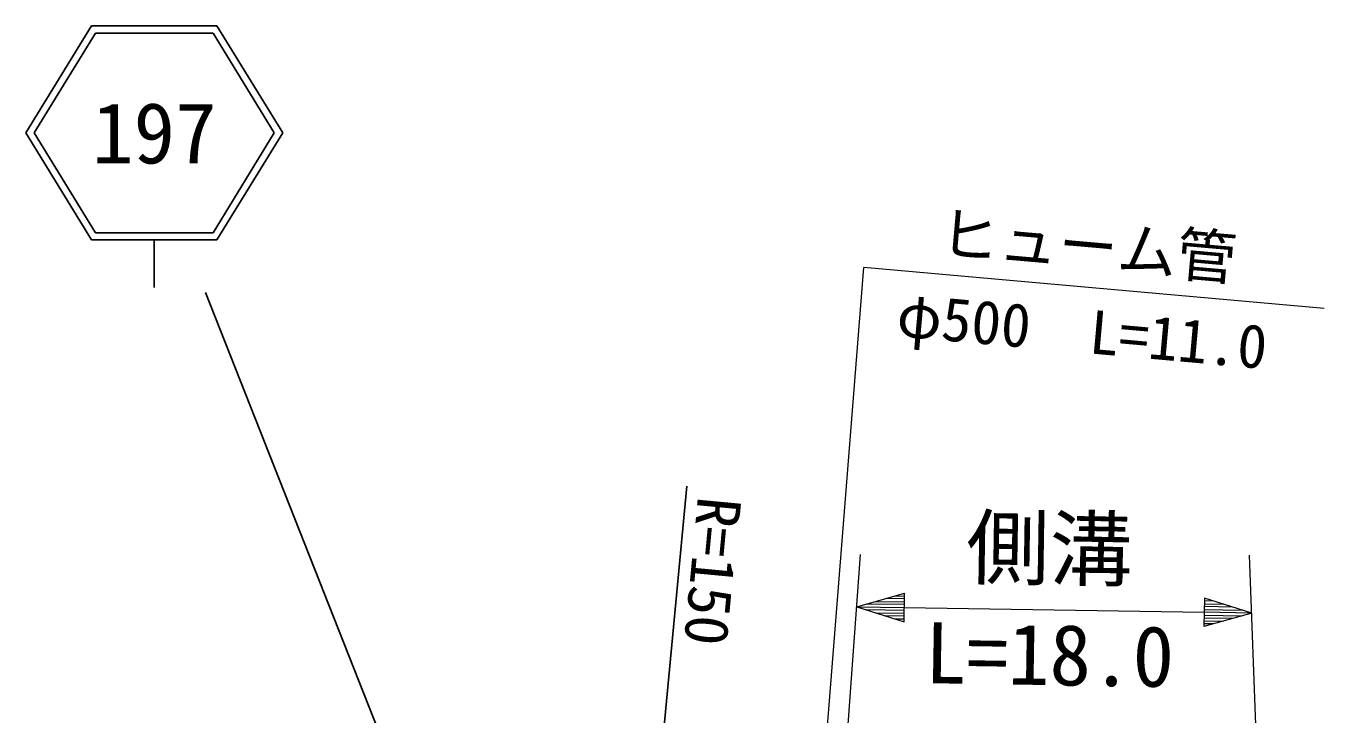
# Model space of a CAD drawing. Units: millimetres, scale not verified. Extents: x 40000 to 680000, y 20000 to 380000.
# Drawn here: x 283769 to 338380, y 281281 to 310218 of the extents above; entities that cross this region are included whole.
import ezdxf
from ezdxf.enums import TextEntityAlignment as Align

# ---------------------------------------------------------------- set-up
doc = ezdxf.new("R2010")
doc.units = ezdxf.units.MM
doc.header["$LTSCALE"] = 1000
for name, color, linetype, lineweight in [('M-BMK-SRVR', 3, 'Continuous', 25), ('M-STR-HTXT', 7, 'Continuous', 13), ('M-STR-STRC', 7, 'Continuous', 25)]:
    doc.layers.add(name, color=color, linetype=linetype, lineweight=lineweight)
doc.styles.add('ＭＳ ゴシック', font='')
doc.styles.get('ＭＳ ゴシック').set_extended_font_data('MS Gothic')

msp = doc.modelspace()

# ---------------------------------------------------------------- linework, layer by layer
at = {"layer": 'M-BMK-SRVR'}
msp.add_line((308663, 260015), (311571, 290866), dxfattribs=at)
at = {"layer": 'M-STR-HTXT'}
for p, q in [((316274, 265501), (319015, 300065)), ((338380, 298342), (319015, 300065)), ((317355, 267275), (318882, 287988)), ((336024, 266846), (335248, 287964)), ((318720, 285793), (320729, 286361)), ((320328, 286247), (320727, 286241)), ((320710, 285161), (320729, 286361)), ((318720, 285793), (320710, 285161)), ((318720, 285793), (320720, 285761)), ((320718, 285641), (319118, 285666)), ((320722, 285881), (319122, 285906)), ((319524, 286020), (320724, 286001)), ((320726, 286121), (319926, 286134)), ((320720, 285761), (333338, 285559)), ((333347, 286159), (333328, 284959)), ((333340, 285679), (334940, 285654)), ((334541, 285780), (333342, 285799)), ((333344, 285919), (334143, 285907)), ((333745, 286033), (333345, 286039)), ((335338, 285527), (333347, 286159)), ((319516, 285540), (320716, 285521)), ((320714, 285401), (319914, 285414)), ((320312, 285287), (320712, 285281)), ((335338, 285527), (333328, 284959)), ((333730, 285073), (333330, 285079)), ((333332, 285199), (334132, 285187)), ((334534, 285300), (333334, 285319)), ((333336, 285439), (334936, 285414)), ((335338, 285527), (333338, 285559))]:
    msp.add_line(p, q, dxfattribs=at)
at = {"layer": 'M-STR-STRC'}
for p, q in [((286533, 310218), (283769, 305718)), ((286533, 310218), (291805, 310218)), ((294569, 305718), (291805, 310218)), ((286701, 309918), (284121, 305718)), ((286701, 309918), (291638, 309918)), ((294217, 305718), (291638, 309918)), ((283769, 305718), (286533, 301218)), ((284121, 305718), (286701, 301518)), ((291638, 301518), (294217, 305718)), ((291805, 301218), (294569, 305718)), ((286701, 301518), (291638, 301518)), ((286533, 301218), (291805, 301218)), ((289169, 301218), (289169, 299218)), ((291322, 299003), (304933, 264552))]:
    msp.add_line(p, q, dxfattribs=at)

# ---------------------------------------------------------------- texts
at = {"layer": 'M-BMK-SRVR', "style": 'ＭＳ ゴシック'}
msp.add_text('R=150', height=1833, rotation=264.614, dxfattribs=at).set_placement((312955, 290385), align=Align.MIDDLE_LEFT)
at = {"layer": 'M-STR-HTXT', "style": 'ＭＳ ゴシック'}
for s, rotation, p in [('ヒューム管', 354.993, (328458, 300982)), ('φ500\u3000L=11.0', 354.915, (328204, 297396))]:
    msp.add_text(s, height=1833, rotation=rotation, dxfattribs=at).set_placement(p, align=Align.MIDDLE_CENTER)
for s, p in [('側溝', (323298, 286249)), ('L=18.0', (321568, 281812))]:
    msp.add_text(s, height=2566, rotation=359.085, dxfattribs=at).set_placement(p, align=Align.BOTTOM_LEFT)
at = {"layer": 'M-STR-STRC', "style": 'ＭＳ ゴシック'}
msp.add_text('197', height=2566, dxfattribs=at).set_placement((289169, 305718), align=Align.MIDDLE_CENTER)

doc.saveas('drawing.dxf')
